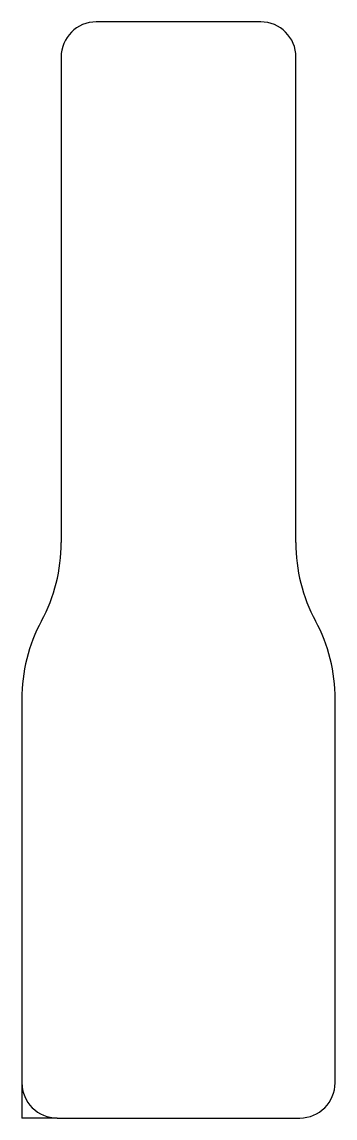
# Model space of a CAD drawing. Header units: millimetres. Extents: x 2439 to 2479, y 1489 to 1629.
import ezdxf

# ---------------------------------------------------------------- set-up
doc = ezdxf.new("R2010")
doc.units = ezdxf.units.MM

msp = doc.modelspace()

# ---------------------------------------------------------------- linework, layer by layer
for p, q in [((2469.09, 1629.47), (2448.09, 1629.47)), ((2443.59, 1624.97), (2443.59, 1562.97)), ((2473.59, 1562.97), (2473.59, 1624.97)), ((2438.59, 1542.97), (2438.59, 1493.97)), ((2478.59, 1493.97), (2478.59, 1542.97)), ((2438.59, 1493.97), (2438.59, 1489.47)), ((2443.09, 1489.47), (2438.59, 1489.47)), ((2443.09, 1489.47), (2474.09, 1489.47))]:
    msp.add_line(p, q)
for centre, radius, start, end in [((2448.09, 1624.97), 4.5, 90, 180), ((2469.09, 1624.97), 4.5, 0, 90), ((2422.9, 1562.82), 20.69, 331.5372, 0.3903), ((2494.27, 1562.82), 20.69, 179.6097, 208.4628), ((2459.27, 1543.11), 20.69, 151.5372, 180.3903), ((2457.9, 1543.11), 20.69, 359.6097, 28.4628), ((2443.09, 1493.97), 4.5, 180, 270), ((2474.09, 1493.97), 4.5, 270, 0)]:
    msp.add_arc(centre, radius, start, end)

doc.saveas('drawing.dxf')
